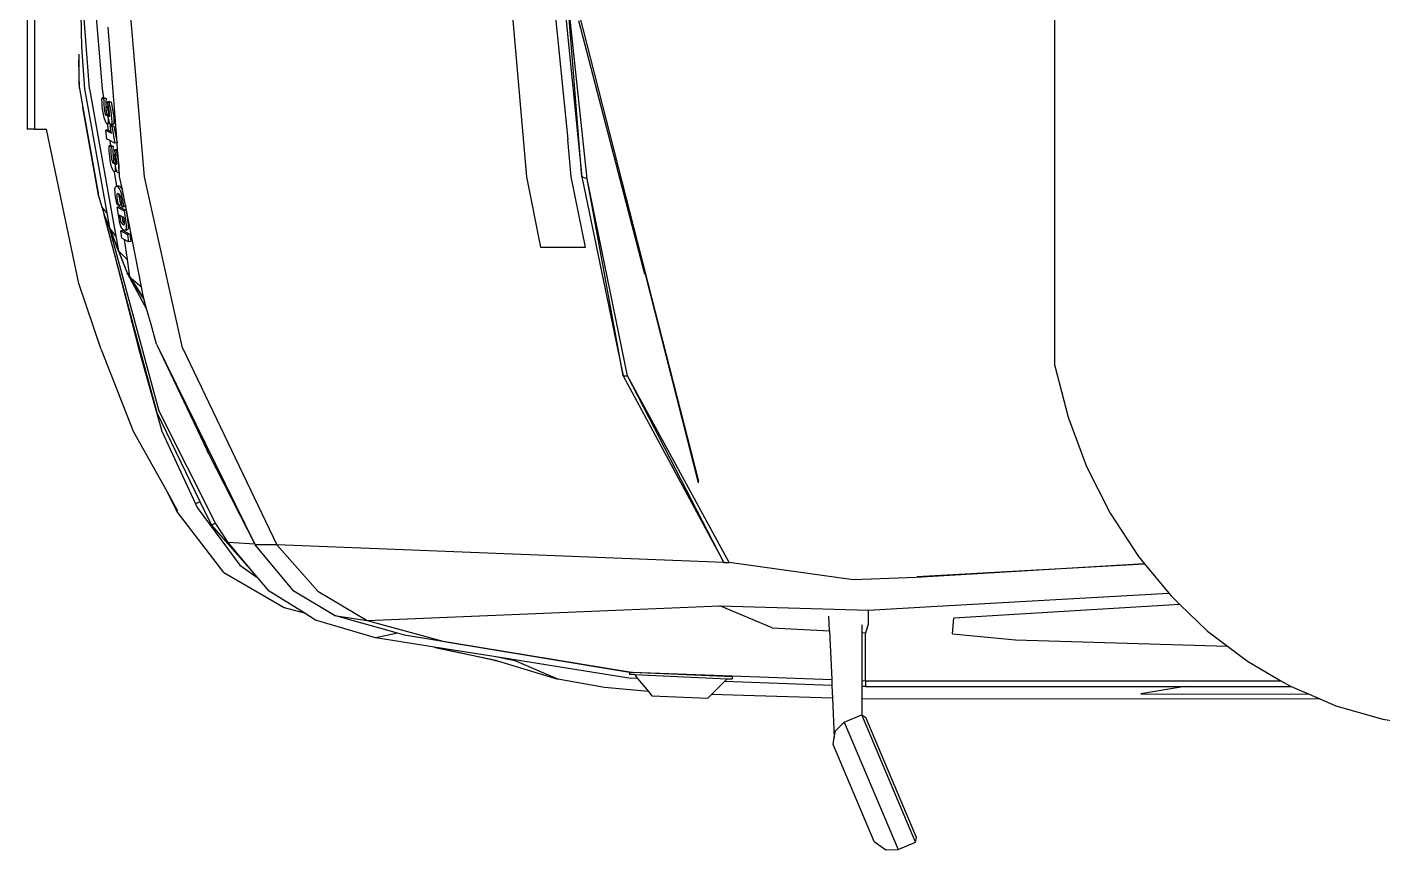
# Model space of a CAD drawing. Header units: millimetres. Extents: x -9564 to 100156, y -26854 to 24346.
# Drawn here: x 44718 to 46388, y -23641 to -22627 of the extents above; entities that cross this region are included whole.
import ezdxf

# ---------------------------------------------------------------- set-up
doc = ezdxf.new("R2010")
doc.units = ezdxf.units.MM
doc.header["$LTSCALE"] = 100
doc.layers.add('Transporte semielaborado', color=30, linetype='Continuous')

msp = doc.modelspace()

# ---------------------------------------------------------------- linework, layer by layer
at = {"layer": 'Transporte semielaborado'}
for p, q in [((45984.181, -23044.12), (45984.181, -21895.86)), ((44718.09, -22182.666), (44718.09, -22752.625)), ((44727.367, -22182.666), (44727.367, -22752.625)), ((44783.066, -22560.29), (44785.034, -22651.781)), ((44798.44, -22556.029), (44810.413, -22702.948)), ((44862.842, -22811.553), (44842.794, -22576.698)), ((45312.584, -22574.636), (45333.15, -22811.553)), ((45364.884, -22572.671), (45384.224, -22765.438)), ((45377.467, -22572.199), (45401.459, -22811.343)), ((45401.459, -22811.343), (45382.479, -22574.483)), ((45407.964, -22813.983), (45382.479, -22574.483)), ((44795.082, -22702.922), (44787.312, -22600.347)), ((45397.537, -22609.877), (45460.617, -22855.845)), ((44818.008, -22626.947), (44818.022, -22627.076)), ((44828.917, -22769.727), (44818.022, -22627.076)), ((45479.014, -22931.365), (45397.537, -22619.473)), ((44781.988, -22660.251), (44781.988, -22667.425)), ((44785.034, -22651.781), (44788.939, -22702.864)), ((44782.741, -22702.517), (44781.988, -22667.425)), ((44781.988, -22667.425), (44781.988, -22698.233)), ((44781.988, -22698.233), (44782.741, -22702.517)), ((44782.741, -22702.517), (44786.852, -22725.896)), ((44788.939, -22702.864), (44816.127, -22855.99)), ((44795.082, -22702.922), (44827.425, -22884.648)), ((44810.413, -22702.948), (44812.054, -22714.128)), ((44805.664, -22831.727), (44786.852, -22725.896)), ((44786.852, -22725.896), (44805.444, -22831.633)), ((44810.331, -22715.949), (44810.506, -22714.338)), ((44810.403, -22720.646), (44810.331, -22715.949)), ((44810.662, -22724.079), (44810.403, -22720.646)), ((44812.054, -22714.128), (44810.506, -22714.338)), ((44810.506, -22714.338), (44812.211, -22715.199)), ((44811.125, -22728.182), (44810.662, -22724.079)), ((44811.744, -22732.203), (44811.125, -22728.182)), ((44813.17, -22713.977), (44812.054, -22714.128)), ((44812.054, -22714.128), (44812.211, -22715.199)), ((44812.211, -22715.199), (44812.776, -22715.484)), ((44812.776, -22715.484), (44812.39, -22719.561)), ((44812.39, -22719.561), (44812.423, -22722.919)), ((44812.423, -22722.919), (44812.837, -22727.015)), ((44813.009, -22715.453), (44812.776, -22715.484)), ((44812.837, -22727.015), (44813.419, -22730.551)), ((44813.009, -22715.453), (44813.17, -22713.977)), ((44815.44, -22715.124), (44813.009, -22715.453)), ((44813.17, -22713.977), (44815.44, -22715.124)), ((44815.44, -22715.124), (44815.054, -22719.201)), ((44815.054, -22719.201), (44815.087, -22722.559)), ((44815.087, -22722.559), (44815.321, -22724.877)), ((44815.321, -22724.877), (44815.204, -22724.893)), ((44815.336, -22725.803), (44815.204, -22724.893)), ((44815.204, -22724.893), (44815.329, -22724.956)), ((44817.867, -22724.533), (44815.321, -22724.877)), ((44815.321, -22724.877), (44815.329, -22724.956)), ((44815.329, -22724.956), (44816.763, -22725.67)), ((44815.545, -22727.276), (44815.336, -22725.803)), ((44815.966, -22730.91), (44815.545, -22727.276)), ((44818.008, -22725.501), (44816.763, -22725.67)), ((44816.763, -22725.67), (44817.348, -22729.468)), ((44819.715, -22718.736), (44817.052, -22719.097)), ((44817.052, -22719.097), (44818.823, -22720.012)), ((44818.087, -22723.654), (44817.052, -22719.097)), ((44818, -22725.442), (44817.867, -22724.533)), ((44817.867, -22724.533), (44818.29, -22724.743)), ((44818.008, -22725.501), (44818, -22725.442)), ((44818.421, -22725.445), (44818.008, -22725.501)), ((44818.29, -22724.743), (44818.087, -22723.654)), ((44818.421, -22725.445), (44818.29, -22724.743)), ((44818.77, -22727.315), (44818.421, -22725.445)), ((44819.425, -22731.695), (44818.77, -22727.315)), ((44819.97, -22719.857), (44818.823, -22720.012)), ((44818.823, -22720.012), (44819.305, -22721.785)), ((44819.305, -22721.785), (44820.321, -22726.518)), ((44819.715, -22718.736), (44821.487, -22719.652)), ((44819.97, -22719.857), (44819.715, -22718.736)), ((44821.487, -22719.652), (44819.97, -22719.857)), ((44820.321, -22726.518), (44821.448, -22733.259)), ((44821.487, -22719.652), (44821.969, -22721.424)), ((44821.969, -22721.424), (44822.984, -22726.158)), ((44822.984, -22726.158), (44824.111, -22732.898)), ((44812.51, -22736.205), (44811.744, -22732.203)), ((44813.413, -22739.917), (44812.51, -22736.205)), ((44814.445, -22743.069), (44813.413, -22739.917)), ((44813.419, -22730.551), (44813.988, -22733.078)), ((44813.988, -22733.078), (44814.59, -22734.719)), ((44815.564, -22745.328), (44814.445, -22743.069)), ((44814.59, -22734.719), (44815.078, -22735.346)), ((44815.078, -22735.346), (44814.627, -22732.991)), ((44814.819, -22732.965), (44815.189, -22735.489)), ((44815.078, -22735.346), (44815.189, -22735.489)), ((44815.189, -22735.489), (44815.274, -22735.598)), ((44815.274, -22735.598), (44815.567, -22735.707)), ((44816.729, -22746.36), (44815.564, -22745.328)), ((44815.567, -22735.707), (44815.977, -22735.126)), ((44816.111, -22733.527), (44815.966, -22730.91)), ((44815.977, -22735.126), (44816.111, -22733.527)), ((44817.357, -22745.858), (44816.779, -22746.319)), ((44819.392, -22745.999), (44816.779, -22746.319)), ((44817.438, -22734.928), (44817.342, -22734.321)), ((44817.348, -22729.468), (44818.36, -22734.592)), ((44817.725, -22744.554), (44817.357, -22745.858)), ((44817.438, -22734.928), (44817.409, -22734.932)), ((44817.519, -22735.443), (44817.438, -22734.928)), ((44817.438, -22734.928), (44817.465, -22735.45)), ((44817.519, -22735.443), (44817.465, -22735.45)), ((44817.465, -22735.45), (44817.571, -22736.42)), ((44817.71, -22736.652), (44817.519, -22735.443)), ((44817.571, -22736.42), (44817.87, -22740.583)), ((44818.558, -22741.104), (44817.71, -22736.652)), ((44817.88, -22742.709), (44817.725, -22744.554)), ((44817.87, -22740.583), (44817.88, -22742.709)), ((44818.36, -22734.592), (44818.42, -22734.795)), ((44818.641, -22734.765), (44818.42, -22734.795)), ((44818.42, -22734.795), (44818.478, -22734.995)), ((44818.478, -22734.995), (44818.641, -22734.765)), ((44818.478, -22734.995), (44818.933, -22736.544)), ((44819.129, -22743.373), (44818.558, -22741.104)), ((44818.641, -22734.765), (44818.659, -22734.551)), ((44819.784, -22736.429), (44818.933, -22736.544)), ((44818.933, -22736.544), (44819.45, -22737.239)), ((44819.392, -22745.999), (44818.985, -22745.638)), ((44819.799, -22745.393), (44819.129, -22743.373)), ((44819.9, -22745.594), (44819.392, -22745.999)), ((44819.734, -22734.376), (44819.425, -22731.695)), ((44819.45, -22737.239), (44819.729, -22736.914)), ((44819.729, -22736.914), (44819.784, -22736.429)), ((44819.83, -22736.038), (44819.734, -22734.376)), ((44819.784, -22736.429), (44819.83, -22736.038)), ((44819.9, -22745.594), (44819.799, -22745.393)), ((44820.539, -22746.87), (44819.9, -22745.594)), ((44821.448, -22733.259), (44821.688, -22734.896)), ((44821.688, -22734.896), (44822.218, -22739.675)), ((44822.357, -22745.317), (44822.156, -22746.489)), ((44822.218, -22739.675), (44822.414, -22743.707)), ((44822.388, -22733.93), (44822.297, -22733.144)), ((44822.414, -22743.707), (44822.357, -22745.317)), ((44824.111, -22732.898), (44824.352, -22734.536)), ((44824.352, -22734.536), (44824.882, -22739.314)), ((44825.02, -22744.957), (44824.819, -22746.128)), ((44824.882, -22739.314), (44825.078, -22743.346)), ((44825.078, -22743.346), (44825.02, -22744.957)), ((44727.367, -22752.625), (44718.09, -22752.625)), ((44727.367, -22752.625), (44741.937, -22752.625)), ((44781.971, -22942.761), (44741.937, -22752.625)), ((44817.515, -22753.745), (44814.852, -22754.105)), ((44816.338, -22765.095), (44814.852, -22754.105)), ((44814.852, -22754.105), (44822.161, -22757.775)), ((44816.779, -22746.319), (44816.729, -22746.36)), ((44816.779, -22746.319), (44817.897, -22753.936)), ((44817.515, -22753.745), (44817.897, -22753.936)), ((44817.897, -22753.936), (44821.792, -22755.892)), ((44823.023, -22748.229), (44820.36, -22748.589)), ((44820.36, -22748.589), (44822.438, -22749.613)), ((44821.792, -22755.892), (44820.36, -22748.589)), ((44821.321, -22747.515), (44820.539, -22746.87)), ((44823.984, -22747.155), (44821.321, -22747.515)), ((44821.81, -22747.221), (44821.321, -22747.515)), ((44822.161, -22757.775), (44821.792, -22755.892)), ((44822.156, -22746.489), (44821.81, -22747.221)), ((44825.102, -22749.252), (44822.438, -22749.613)), ((44822.438, -22749.613), (44826.254, -22770.09)), ((44823.023, -22748.229), (44825.102, -22749.252)), ((44823.202, -22746.51), (44823.126, -22746.357)), ((44823.747, -22746.959), (44823.202, -22746.51)), ((44824.474, -22746.861), (44823.984, -22747.155)), ((44824.819, -22746.128), (44824.474, -22746.861)), ((44825.102, -22749.252), (44828.917, -22769.727)), ((44819.79, -22766.834), (44816.338, -22765.095)), ((44819.117, -22775.012), (44819.292, -22773.401)), ((44819.189, -22779.709), (44819.117, -22775.012)), ((44820.726, -22773.207), (44819.292, -22773.401)), ((44819.292, -22773.401), (44820.871, -22774.198)), ((44826.254, -22770.09), (44819.79, -22766.834)), ((44819.79, -22766.834), (44820.726, -22773.207)), ((44821.956, -22773.04), (44820.726, -22773.207)), ((44820.726, -22773.207), (44820.871, -22774.198)), ((44820.871, -22774.198), (44821.562, -22774.547)), ((44821.562, -22774.547), (44821.177, -22778.624)), ((44821.177, -22778.624), (44821.21, -22781.982)), ((44821.795, -22774.516), (44821.562, -22774.547)), ((44821.795, -22774.516), (44821.956, -22773.04)), ((44824.226, -22774.187), (44821.795, -22774.516)), ((44821.956, -22773.04), (44824.226, -22774.187)), ((44824.226, -22774.187), (44823.84, -22778.264)), ((44823.84, -22778.264), (44823.873, -22781.622)), ((44828.501, -22777.799), (44825.838, -22778.16)), ((44826.873, -22782.717), (44825.838, -22778.16)), ((44825.838, -22778.16), (44827.609, -22779.075)), ((44828.917, -22769.727), (44826.254, -22770.09)), ((44828.756, -22778.92), (44827.609, -22779.075)), ((44827.609, -22779.075), (44828.091, -22780.848)), ((44828.501, -22777.799), (44829.576, -22778.355)), ((44829.611, -22778.804), (44828.756, -22778.92)), ((44829.161, -22780.703), (44828.756, -22778.92)), ((44829.576, -22778.355), (44828.917, -22769.727)), ((44829.611, -22778.804), (44829.576, -22778.355)), ((44830.113, -22785.445), (44829.611, -22778.804)), ((45388.212, -22811.384), (45384.224, -22765.438)), ((44819.448, -22783.142), (44819.189, -22779.709)), ((44819.911, -22787.245), (44819.448, -22783.142)), ((44820.53, -22791.266), (44819.911, -22787.245)), ((44821.296, -22795.268), (44820.53, -22791.266)), ((44821.21, -22781.982), (44821.623, -22786.078)), ((44822.199, -22798.98), (44821.296, -22795.268)), ((44821.623, -22786.078), (44822.206, -22789.614)), ((44822.206, -22789.614), (44822.774, -22792.141)), ((44822.774, -22792.141), (44823.376, -22793.782)), ((44823.376, -22793.782), (44823.832, -22794.367)), ((44823.735, -22793.733), (44823.832, -22794.367)), ((44824.06, -22794.66), (44823.832, -22794.367)), ((44823.873, -22781.622), (44824.107, -22783.94)), ((44824.107, -22783.94), (44823.99, -22783.956)), ((44824.122, -22784.866), (44823.99, -22783.956)), ((44823.99, -22783.956), (44824.115, -22784.019)), ((44824.06, -22794.66), (44824.353, -22794.77)), ((44826.653, -22783.596), (44824.107, -22783.94)), ((44824.107, -22783.94), (44824.115, -22784.019)), ((44824.115, -22784.019), (44825.549, -22784.733)), ((44824.331, -22786.339), (44824.122, -22784.866)), ((44824.753, -22789.973), (44824.331, -22786.339)), ((44824.353, -22794.77), (44824.764, -22794.189)), ((44824.897, -22792.59), (44824.753, -22789.973)), ((44824.764, -22794.189), (44824.897, -22792.59)), ((44826.794, -22784.564), (44825.549, -22784.733)), ((44825.549, -22784.733), (44826.134, -22788.531)), ((44826.224, -22793.991), (44826.128, -22793.384)), ((44826.134, -22788.531), (44827.146, -22793.655)), ((44826.224, -22793.991), (44826.195, -22793.995)), ((44826.224, -22793.991), (44826.251, -22794.513)), ((44826.305, -22794.506), (44826.224, -22793.991)), ((44826.305, -22794.506), (44826.251, -22794.513)), ((44826.251, -22794.513), (44826.357, -22795.483)), ((44826.496, -22795.715), (44826.305, -22794.506)), ((44826.357, -22795.483), (44826.656, -22799.646)), ((44827.344, -22800.167), (44826.496, -22795.715)), ((44826.786, -22784.505), (44826.653, -22783.596)), ((44826.653, -22783.596), (44827.076, -22783.806)), ((44826.794, -22784.564), (44826.786, -22784.505)), ((44827.207, -22784.508), (44826.794, -22784.564)), ((44827.076, -22783.806), (44826.873, -22782.717)), ((44827.207, -22784.508), (44827.076, -22783.806)), ((44827.146, -22793.655), (44827.206, -22793.858)), ((44827.427, -22793.828), (44827.206, -22793.858)), ((44827.206, -22793.858), (44827.265, -22794.058)), ((44827.556, -22786.378), (44827.207, -22784.508)), ((44827.265, -22794.058), (44827.427, -22793.828)), ((44827.265, -22794.058), (44827.719, -22795.607)), ((44827.427, -22793.828), (44827.445, -22793.614)), ((44828.211, -22790.758), (44827.556, -22786.378)), ((44828.571, -22795.492), (44827.719, -22795.607)), ((44827.719, -22795.607), (44828.236, -22796.302)), ((44828.091, -22780.848), (44829.107, -22785.581)), ((44828.521, -22793.439), (44828.211, -22790.758)), ((44828.236, -22796.302), (44828.515, -22795.977)), ((44828.515, -22795.977), (44828.571, -22795.492)), ((44828.616, -22795.101), (44828.521, -22793.439)), ((44828.571, -22795.492), (44828.616, -22795.101)), ((44829.107, -22785.581), (44830.234, -22792.322)), ((44830.121, -22785.491), (44830.113, -22785.445)), ((44831.595, -22804.787), (44830.121, -22785.491)), ((44830.475, -22793.959), (44830.234, -22792.322)), ((44830.475, -22793.959), (44831.004, -22798.738)), ((44823.231, -22802.132), (44822.199, -22798.98)), ((44824.351, -22804.391), (44823.231, -22802.132)), ((44825.445, -22805.361), (44824.351, -22804.391)), ((44825.515, -22805.423), (44825.445, -22805.361)), ((44825.445, -22805.361), (44828.041, -22823.046)), ((44826.144, -22804.921), (44825.515, -22805.423)), ((44828.179, -22805.062), (44825.515, -22805.423)), ((44826.511, -22803.617), (44826.144, -22804.921)), ((44826.554, -22803.102), (44826.511, -22803.617)), ((44826.666, -22801.772), (44826.554, -22803.102)), ((44826.791, -22803.579), (44826.554, -22803.102)), ((44826.656, -22799.646), (44826.666, -22801.772)), ((44827.915, -22802.436), (44827.344, -22800.167)), ((44828.179, -22805.062), (44827.771, -22804.701)), ((44828.585, -22804.456), (44827.915, -22802.436)), ((44828.686, -22804.657), (44828.179, -22805.062)), ((44828.686, -22804.657), (44828.585, -22804.456)), ((44829.325, -22805.933), (44828.686, -22804.657)), ((44830.107, -22806.578), (44829.325, -22805.933)), ((44830.596, -22806.284), (44830.107, -22806.578)), ((44831.715, -22806.36), (44830.107, -22806.578)), ((44830.942, -22805.552), (44830.596, -22806.284)), ((44831.143, -22804.38), (44830.942, -22805.552)), ((44831.004, -22798.738), (44831.2, -22802.77)), ((44831.163, -22803.836), (44831.143, -22804.38)), ((44831.2, -22802.77), (44831.163, -22803.836)), ((44831.249, -22804.095), (44831.163, -22803.836)), ((44831.595, -22804.787), (44831.249, -22804.095)), ((44831.715, -22806.36), (44831.595, -22804.787)), ((44832.063, -22810.916), (44831.715, -22806.36)), ((44835.386, -22827.678), (44832.063, -22810.916)), ((44909.399, -23022.05), (44862.842, -22811.553)), ((45333.15, -22811.553), (45350.604, -22898.027)), ((45406.094, -22898.027), (45388.212, -22811.384)), ((45407.964, -22813.983), (45401.459, -22811.343)), ((45401.459, -22811.343), (45452.111, -23056.761)), ((44826.263, -22827.944), (44826.306, -22826.21)), ((44826.378, -22830.151), (44826.263, -22827.944)), ((44826.306, -22826.21), (44826.495, -22824.891)), ((44826.495, -22824.891), (44826.821, -22823.928)), ((44826.821, -22823.928), (44827.284, -22823.321)), ((44827.284, -22823.321), (44827.885, -22823.07)), ((44828.041, -22823.046), (44827.885, -22823.07)), ((44827.885, -22823.07), (44828.052, -22823.118)), ((44830.544, -22822.666), (44828.041, -22823.046)), ((44828.041, -22823.046), (44828.052, -22823.118)), ((44828.052, -22823.118), (44829.481, -22823.524)), ((44829.481, -22823.524), (44829.944, -22822.917)), ((44829.481, -22823.524), (44830.376, -22824.259)), ((44829.944, -22822.917), (44830.544, -22822.666)), ((44830.376, -22824.259), (44831.23, -22825.264)), ((44830.544, -22822.666), (44832.128, -22823.125)), ((44831.23, -22825.264), (44832.039, -22826.587)), ((44832.039, -22826.587), (44832.811, -22828.267)), ((44832.128, -22823.125), (44833.036, -22823.854)), ((44832.811, -22828.267), (44833.551, -22830.359)), ((44833.036, -22823.854), (44833.889, -22824.86)), ((44833.889, -22824.86), (44834.698, -22826.182)), ((44834.698, -22826.182), (44835.386, -22827.678)), ((44839.113, -22846.483), (44835.386, -22827.678)), ((45452.111, -23056.761), (45407.964, -22813.983)), ((45457.604, -23056.645), (45407.964, -22813.983)), ((44805.664, -22831.727), (44805.444, -22831.633)), ((44805.444, -22831.633), (44805.672, -22832.931)), ((44806.203, -22834.76), (44805.664, -22831.727)), ((44805.672, -22832.931), (44806.203, -22834.76)), ((44806.203, -22834.76), (44810.2, -22848.534)), ((44826.649, -22832.831), (44826.378, -22830.151)), ((44827.077, -22835.985), (44826.649, -22832.831)), ((44828.099, -22841.794), (44827.077, -22835.985)), ((44828.782, -22844.895), (44828.099, -22841.794)), ((44828.54, -22833.541), (44828.482, -22835.125)), ((44828.482, -22835.125), (44828.697, -22837.309)), ((44828.87, -22832.559), (44828.54, -22833.541)), ((44828.697, -22837.309), (44829.548, -22842.217)), ((44830.619, -22846.591), (44828.782, -22844.895)), ((44829.295, -22832.291), (44828.87, -22832.559)), ((44829.389, -22832.231), (44829.295, -22832.291)), ((44829.309, -22832.427), (44829.295, -22832.291)), ((44829.317, -22832.491), (44829.309, -22832.427)), ((44829.473, -22832.178), (44829.389, -22832.231)), ((44829.389, -22832.231), (44829.425, -22832.475)), ((44830.819, -22832.586), (44829.473, -22832.178)), ((44829.548, -22842.217), (44830.299, -22845.445)), ((44830.299, -22845.445), (44830.619, -22846.591)), ((44831.259, -22832.96), (44830.819, -22832.586)), ((44831.2, -22833.137), (44831.142, -22834.72)), ((44831.142, -22834.72), (44831.356, -22836.905)), ((44831.259, -22832.96), (44831.2, -22833.137)), ((44832.174, -22833.735), (44831.259, -22832.96)), ((44831.356, -22836.905), (44832.208, -22841.813)), ((44833.278, -22846.187), (44831.478, -22846.46)), ((44832.772, -22834.721), (44832.174, -22833.735)), ((44832.208, -22841.813), (44832.958, -22845.041)), ((44833.355, -22836.175), (44832.772, -22834.721)), ((44832.958, -22845.041), (44833.278, -22846.187)), ((44833.891, -22838.144), (44833.355, -22836.175)), ((44833.551, -22830.359), (44834.262, -22832.912)), ((44834.349, -22840.673), (44833.891, -22838.144)), ((44834.262, -22832.912), (44834.935, -22835.947)), ((44834.726, -22843.587), (44834.349, -22840.673)), ((44834.927, -22845.98), (44834.726, -22843.587)), ((44835.018, -22848.886), (44834.927, -22845.98)), ((44834.935, -22835.947), (44835.563, -22839.484)), ((44835.563, -22839.484), (44836.307, -22845.207)), ((44836.307, -22845.207), (44836.569, -22848.208)), ((44816.127, -22855.99), (44810.2, -22848.534)), ((44810.2, -22848.534), (44812.536, -22856.584)), ((44812.536, -22856.584), (44812.821, -22857.692)), ((44819.38, -22874.256), (44812.821, -22857.692)), ((44812.821, -22857.692), (44813.01, -22858.427)), ((44813.01, -22858.427), (44819.38, -22874.256)), ((44850.916, -23000.392), (44813.01, -22858.427)), ((44813.01, -22858.427), (44846.617, -22988.931)), ((44816.127, -22855.99), (44819.38, -22874.256)), ((44831.786, -22848.558), (44829.21, -22848.95)), ((44831.362, -22863.369), (44829.21, -22848.95)), ((44829.21, -22848.95), (44837.44, -22853.234)), ((44831.478, -22846.46), (44830.619, -22846.591)), ((44831.478, -22846.46), (44831.786, -22848.558)), ((44831.87, -22848.545), (44831.786, -22848.558)), ((44831.87, -22848.545), (44840.099, -22852.83)), ((44831.956, -22858.83), (44832.511, -22862.55)), ((44834.903, -22860.347), (44831.956, -22858.83)), ((44832.511, -22862.55), (44833.111, -22865.506)), ((44834.903, -22860.347), (44835.171, -22862.146)), ((44837.423, -22861.644), (44834.903, -22860.347)), ((44836.569, -22848.208), (44835.018, -22848.886)), ((44837.678, -22848.482), (44835.018, -22848.886)), ((44835.171, -22862.146), (44835.771, -22865.102)), ((44837.664, -22848.041), (44836.569, -22848.208)), ((44838.017, -22865.622), (44837.423, -22861.644)), ((44840.099, -22852.83), (44837.44, -22853.234)), ((44837.44, -22853.234), (44839.648, -22868.033)), ((44839.228, -22847.804), (44837.664, -22848.041)), ((44837.678, -22848.482), (44837.664, -22848.041)), ((44839.228, -22847.804), (44837.678, -22848.482)), ((44839.113, -22846.483), (44839.228, -22847.804)), ((44859.038, -22947.008), (44839.113, -22846.483)), ((44840.099, -22852.83), (44842.308, -22867.628)), ((45460.617, -22855.845), (45460.67, -22856.051)), ((45460.617, -22855.845), (45545.111, -23186.551)), ((45460.67, -22856.051), (45479.014, -22927.583)), ((45460.67, -22856.051), (45479.014, -22928.227)), ((44827.425, -22884.648), (44819.38, -22874.256)), ((44819.38, -22874.256), (44819.877, -22875.596)), ((44819.877, -22875.596), (44819.926, -22875.634)), ((44819.877, -22875.596), (44835.438, -22914.821)), ((44880.764, -23100.011), (44819.926, -22875.634)), ((44830.636, -22902.691), (44819.926, -22875.634)), ((44831.994, -22866.892), (44831.362, -22863.369)), ((44832.771, -22869.963), (44831.994, -22866.892)), ((44833.689, -22872.551), (44832.771, -22869.963)), ((44833.111, -22865.506), (44833.932, -22867.815)), ((44836.067, -22877.725), (44833.561, -22878.106)), ((44834.924, -22887.239), (44833.561, -22878.106)), ((44833.561, -22878.106), (44841.791, -22882.388)), ((44834.743, -22874.623), (44833.689, -22872.551)), ((44833.932, -22867.815), (44834.973, -22869.476)), ((44835.816, -22876.017), (44834.743, -22874.623)), ((44834.973, -22869.476), (44835.573, -22869.958)), ((44835.431, -22869.559), (44835.394, -22869.412)), ((44835.573, -22869.958), (44835.431, -22869.559)), ((44835.573, -22869.958), (44836.236, -22870.491)), ((44835.771, -22865.102), (44836.592, -22867.41)), ((44835.816, -22876.017), (44836.067, -22877.725)), ((44835.924, -22876.158), (44835.816, -22876.017)), ((44837.226, -22877.136), (44835.924, -22876.158)), ((44836.221, -22877.702), (44836.067, -22877.725)), ((44836.221, -22877.702), (44844.45, -22881.984)), ((44836.236, -22870.491), (44837.254, -22870.766)), ((44836.592, -22867.41), (44837.633, -22869.072)), ((44838.43, -22877.452), (44837.226, -22877.136)), ((44837.254, -22870.766), (44837.867, -22870.383)), ((44837.633, -22869.072), (44838.164, -22869.499)), ((44837.867, -22870.383), (44838.164, -22869.499)), ((44838.248, -22867.811), (44838.017, -22865.622)), ((44838.164, -22869.499), (44838.198, -22869.397)), ((44838.198, -22869.397), (44838.248, -22867.811)), ((44839.424, -22876.772), (44838.43, -22877.452)), ((44841.089, -22877.047), (44838.43, -22877.452)), ((44839.554, -22876.483), (44839.424, -22876.772)), ((44839.761, -22876.022), (44839.554, -22876.483)), ((44839.853, -22876.707), (44839.554, -22876.483)), ((44839.648, -22868.033), (44839.93, -22870.21)), ((44839.99, -22874.998), (44839.761, -22876.022)), ((44839.93, -22870.21), (44840.08, -22872.096)), ((44840.1, -22873.693), (44839.99, -22874.998)), ((44840.08, -22872.096), (44840.1, -22873.693)), ((44842.084, -22876.368), (44841.089, -22877.047)), ((44842.42, -22875.618), (44842.084, -22876.368)), ((44842.308, -22867.628), (44842.589, -22869.805)), ((44842.65, -22874.594), (44842.42, -22875.618)), ((44842.589, -22869.805), (44842.74, -22871.692)), ((44842.76, -22873.288), (44842.65, -22874.594)), ((44842.74, -22871.692), (44842.76, -22873.288)), ((44827.425, -22884.648), (44830.636, -22902.691)), ((44837.673, -22888.669), (44834.924, -22887.239)), ((44843.153, -22891.521), (44837.673, -22888.669)), ((44837.673, -22888.669), (44841.284, -22913.267)), ((44844.45, -22881.984), (44841.791, -22882.388)), ((44841.791, -22882.388), (44843.153, -22891.521)), ((44845.813, -22891.116), (44843.153, -22891.521)), ((44844.45, -22881.984), (44845.813, -22891.116)), ((44841.284, -22913.267), (44830.636, -22902.691)), ((44830.722, -22902.988), (44830.636, -22902.691)), ((44830.722, -22902.988), (44841.391, -22929.861)), ((45350.604, -22898.027), (45406.094, -22898.027)), ((44841.284, -22913.267), (44844.404, -22934.526)), ((45479.014, -22927.583), (45479.014, -22928.227)), ((45545.111, -23188.281), (45479.014, -22928.227)), ((45479.014, -22928.227), (45479.014, -22931.365)), ((44809.352, -23024.331), (44781.971, -22942.761)), ((44844.404, -22934.526), (44841.391, -22929.861)), ((44841.391, -22929.861), (44841.568, -22930.38)), ((44841.426, -22929.914), (44841.553, -22930.234)), ((44841.553, -22930.234), (44861.953, -22961.716)), ((44862.534, -22969.605), (44841.568, -22930.38)), ((44844.404, -22934.526), (44859.038, -22947.008)), ((44861.949, -22961.695), (44844.404, -22934.526)), ((44861.949, -22961.695), (44859.038, -22947.008)), ((44862.52, -22964.573), (44861.949, -22961.695)), ((44865.673, -22975.443), (44862.52, -22964.573)), ((44865.673, -22975.443), (44862.534, -22969.605)), ((44870.913, -22993.501), (44865.673, -22975.443)), ((44850.916, -23000.392), (44846.617, -22988.931)), ((44846.617, -22988.931), (44855.733, -23024.331)), ((44877.379, -23017.695), (44870.913, -22993.501)), ((44878.16, -23102.427), (44850.916, -23000.392)), ((44809.352, -23024.331), (44848.779, -23125.022)), ((44855.733, -23024.331), (44884.152, -23125.022)), ((44877.379, -23017.695), (44939.842, -23148.576)), ((44877.379, -23017.695), (44998.776, -23264.095)), ((44909.399, -23022.05), (45025.645, -23264.747)), ((45984.181, -23044.12), (46000.393, -23107.384)), ((45452.111, -23056.761), (45457.604, -23056.645)), ((45452.111, -23056.761), (45576.324, -23286.517)), ((45576.324, -23286.517), (45457.604, -23056.645)), ((45582.925, -23286.784), (45457.604, -23056.645)), ((44931.429, -23211.972), (44878.16, -23102.427)), ((44949.955, -23238.014), (44880.764, -23100.011)), ((46000.393, -23107.384), (46023.143, -23168.174)), ((44848.779, -23125.022), (44890.481, -23199.571)), ((44884.152, -23125.022), (44925.491, -23214.19)), ((44939.836, -23148.635), (44939.842, -23148.576)), ((44939.968, -23148.912), (44939.836, -23148.635)), ((44939.968, -23148.912), (44940.155, -23149.303)), ((44940.155, -23149.303), (44941.663, -23152.271)), ((44940.17, -23149.449), (44940.155, -23149.303)), ((44941.663, -23152.271), (44940.17, -23149.449)), ((44941.663, -23152.271), (44998.776, -23264.095)), ((46023.143, -23168.174), (46052.128, -23225.68)), ((45545.111, -23188.281), (45545.111, -23186.551)), ((44890.481, -23199.571), (44902.208, -23222.883)), ((44890.481, -23199.571), (44903.522, -23222.883)), ((44931.429, -23211.972), (44925.491, -23214.19)), ((44945.194, -23240.279), (44931.429, -23211.972)), ((44960.354, -23299.043), (44902.208, -23222.883)), ((44925.491, -23214.19), (44927.669, -23218.889)), ((44927.669, -23218.889), (44980.067, -23289.795)), ((46052.128, -23225.68), (46086.96, -23279.134)), ((44945.194, -23240.279), (44949.955, -23238.014)), ((44995.399, -23297.105), (44945.194, -23240.279)), ((44950.017, -23238.137), (44949.955, -23238.014)), ((44965.788, -23262.046), (44950.017, -23238.137)), ((44998.776, -23264.095), (44965.788, -23262.046)), ((44995.399, -23297.105), (44965.788, -23262.046)), ((44998.776, -23264.095), (44999.109, -23264.747)), ((45025.645, -23264.747), (44999.109, -23264.747)), ((45046.608, -23322.084), (44999.109, -23264.747)), ((45025.645, -23264.747), (45076.003, -23322.084)), ((45513.532, -23284.342), (45025.645, -23264.747)), ((46086.96, -23279.134), (46094.489, -23288.25)), ((44980.067, -23289.795), (45002.471, -23305.479)), ((45002.471, -23305.479), (44995.399, -23297.105)), ((45576.324, -23286.517), (45513.532, -23284.342)), ((45576.324, -23286.517), (45582.925, -23286.784)), ((45735.511, -23308.072), (45582.925, -23286.784)), ((46094.565, -23288.342), (45813.121, -23304.922)), ((45814.366, -23303.718), (46094.489, -23288.25)), ((46094.489, -23288.25), (46094.565, -23288.342)), ((46094.565, -23288.342), (46124.496, -23324.58)), ((44960.354, -23299.043), (45034.591, -23342.229)), ((45016.264, -23321.809), (45002.471, -23305.479)), ((45813.121, -23304.922), (45735.511, -23308.072)), ((45059.549, -23348.794), (45016.264, -23321.809)), ((45096.556, -23351.851), (45046.608, -23322.084)), ((45076.003, -23322.084), (45137.045, -23358.162)), ((45831.847, -23340.642), (46124.496, -23324.58)), ((46124.496, -23324.58), (46127.176, -23327.824)), ((46127.176, -23327.824), (46137.981, -23338.201)), ((45034.591, -23342.229), (45059.549, -23348.794)), ((45137.045, -23358.162), (45571.225, -23340.129)), ((45571.225, -23340.129), (45754.716, -23345.443)), ((45635.812, -23367.145), (45571.225, -23340.129)), ((45754.691, -23362.332), (45754.716, -23345.443)), ((45754.716, -23345.443), (45831.847, -23340.642)), ((46137.981, -23338.201), (45859.638, -23355.185)), ((46137.981, -23338.201), (46172.238, -23371.099)), ((45073.466, -23357.47), (45059.549, -23348.794)), ((45147.427, -23379.534), (45073.466, -23357.47)), ((45096.556, -23351.851), (45137.045, -23358.162)), ((45174.258, -23373.59), (45096.556, -23351.851)), ((45137.045, -23358.162), (45231.875, -23383.816)), ((45706.547, -23370.812), (45705.753, -23352.861)), ((45746.396, -23363.368), (45746.379, -23372.877)), ((45751.286, -23373.132), (45754.691, -23362.332)), ((45857.812, -23374.437), (45859.638, -23355.185)), ((45147.805, -23379.45), (45147.427, -23379.534)), ((45174.258, -23373.59), (45147.805, -23379.45)), ((45219.431, -23390.847), (45147.805, -23379.45)), ((45183.159, -23376.081), (45174.258, -23373.59)), ((45460.122, -23421.644), (45183.159, -23376.081)), ((45635.812, -23367.145), (45706.547, -23370.812)), ((45706.547, -23370.812), (45709.198, -23430.705)), ((45746.379, -23372.877), (45746.276, -23432.054)), ((45746.379, -23372.877), (45751.286, -23373.132)), ((45750.946, -23374.208), (45751.286, -23373.132)), ((45750.946, -23432.224), (45750.946, -23374.208)), ((45857.812, -23374.437), (45935.521, -23381.985)), ((46172.238, -23371.099), (46196.621, -23389.537)), ((45219.431, -23390.847), (45224.358, -23392.143)), ((45292.835, -23402.527), (45219.431, -23390.847)), ((45294.42, -23407.162), (45224.358, -23392.143)), ((45224.358, -23392.143), (45295.393, -23407.151)), ((45231.875, -23383.816), (45460.122, -23421.644)), ((45935.521, -23381.985), (46196.621, -23389.537)), ((46196.621, -23389.537), (46221.546, -23408.384)), ((45319.157, -23407.946), (45292.835, -23402.527)), ((45459.091, -23428.981), (45292.835, -23402.527)), ((45294.42, -23407.162), (45297.58, -23407.813)), ((45295.393, -23407.151), (45297.58, -23407.813)), ((45297.58, -23407.813), (45371.954, -23430.331)), ((45371.954, -23430.331), (45319.157, -23407.946)), ((46221.546, -23408.384), (46262.494, -23432.224)), ((45429.431, -23440.663), (45371.954, -23430.331)), ((45469.925, -23429.374), (45459.091, -23428.981)), ((45460.122, -23421.644), (45459.996, -23424.529)), ((45466.14, -23424.798), (45459.996, -23424.529)), ((45460.122, -23421.644), (45463.659, -23421.799)), ((45463.659, -23421.799), (45709.198, -23430.705)), ((45463.659, -23421.799), (45586.673, -23427.17)), ((45466.14, -23424.798), (45469.925, -23429.374)), ((45466.14, -23424.798), (45580.403, -23429.787)), ((45469.925, -23429.374), (45483.403, -23445.667)), ((45580.403, -23429.787), (45576.983, -23433.255)), ((45580.403, -23429.787), (45586.547, -23430.055)), ((45586.673, -23427.17), (45586.547, -23430.055)), ((45709.198, -23430.705), (45709.523, -23438.06)), ((45483.403, -23445.667), (45429.431, -23440.663)), ((45483.403, -23445.667), (45487.566, -23450.7)), ((45576.983, -23433.255), (45561.317, -23449.143)), ((45709.523, -23438.06), (45576.983, -23433.255)), ((45709.523, -23438.06), (45710.213, -23453.647)), ((45746.263, -23439.391), (45746.236, -23454.705)), ((45746.276, -23432.054), (45746.263, -23439.391)), ((45750.946, -23439.561), (45746.263, -23439.391)), ((45746.276, -23432.054), (45750.946, -23432.224)), ((45750.946, -23432.224), (45750.946, -23439.561)), ((45750.946, -23432.224), (46262.494, -23432.224)), ((45750.946, -23439.561), (46143.977, -23439.561)), ((46143.977, -23439.561), (46089.981, -23448.572)), ((46143.977, -23439.561), (46275.333, -23439.561)), ((46262.494, -23432.224), (46274.442, -23439.18)), ((46274.442, -23439.18), (46275.333, -23439.561)), ((46275.333, -23439.561), (46297.151, -23448.909)), ((45487.566, -23450.7), (45556.801, -23453.723)), ((45561.317, -23449.143), (45556.801, -23453.723)), ((45600.522, -23450.423), (45561.317, -23449.143)), ((45710.213, -23453.647), (45600.522, -23450.423)), ((45710.213, -23453.647), (45712.364, -23502.279)), ((45746.236, -23454.705), (45746.201, -23474.441)), ((45751.022, -23454.846), (45746.236, -23454.705)), ((46310.361, -23454.568), (45751.022, -23454.846)), ((46089.981, -23448.572), (46297.151, -23448.909)), ((46297.151, -23448.909), (46310.361, -23454.568)), ((46310.361, -23454.568), (46330.22, -23463.076)), ((46330.22, -23463.076), (46388.137, -23479.754)), ((45724.627, -23483.48), (45746.123, -23474.39)), ((45746.123, -23474.39), (45746.201, -23474.441)), ((45812.443, -23631.25), (45746.123, -23474.39)), ((45746.201, -23474.441), (45751.088, -23477.605)), ((45813.538, -23625.315), (45751.088, -23477.605)), ((46388.137, -23479.754), (46447.419, -23488.992)), ((45712.364, -23502.279), (45713.681, -23494.027)), ((45713.681, -23494.027), (45724.627, -23483.48)), ((45724.627, -23483.48), (45790.946, -23640.339)), ((45710.98, -23510.957), (45712.364, -23502.279)), ((45761.494, -23630.435), (45710.98, -23510.957)), ((45761.494, -23630.435), (45775.689, -23640.692)), ((45812.443, -23631.25), (45813.538, -23625.315)), ((45775.689, -23640.692), (45790.946, -23640.339)), ((45790.946, -23640.339), (45812.443, -23631.25))]:
    msp.add_line(p, q, dxfattribs=at)

doc.saveas('drawing.dxf')
